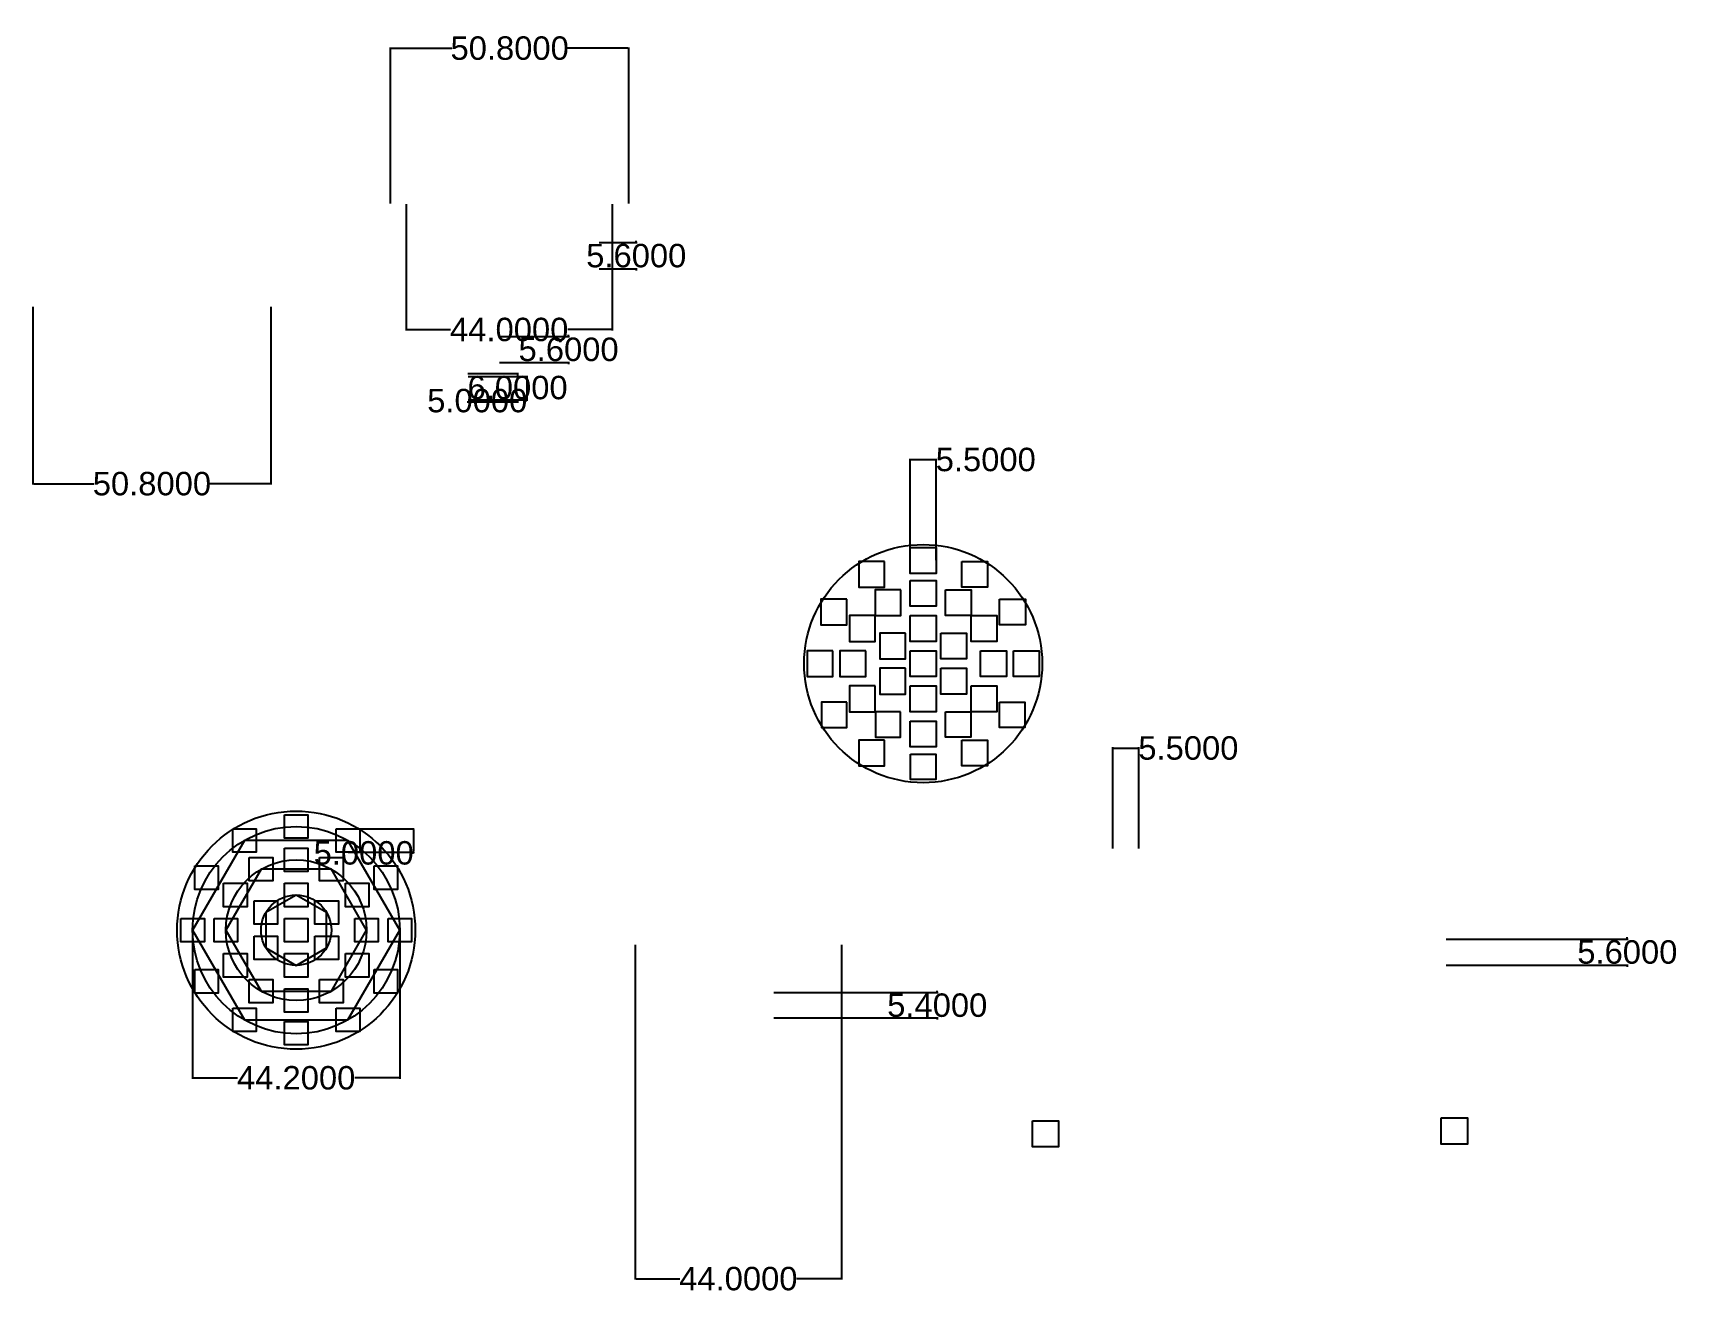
# Model space of a CAD drawing. Header units: millimetres. Extents: x 109 to 460, y 52 to 321.
import ezdxf

# ---------------------------------------------------------------- set-up
doc = ezdxf.new("R2010")
doc.units = ezdxf.units.MM
doc.header["$MEASUREMENT"] = 0
doc.styles.get("Standard").update_dxf_attribs({"font": 'Arial.ttf'})
doc.dimstyles.get("Standard").update_dxf_attribs({"dimtxt": 5, "dimasz": 0.18, "dimexe": 0.18, "dimexo": 0.0625, "dimgap": 0.09, "dimtad": 0, "dimtih": 1, "dimtoh": 1, "dimdec": 4, "dimzin": 0, "dimdsep": 46, "dimtxsty": 'Standard', "dimcen": 0.09, "dimadec": 0, "dimazin": 0, "dimtfac": 1, "dimtdec": 4, "dimtofl": 0, "dimtmove": 0, "dimatfit": 3, "dimfxl": 1, "dimtolj": 1, "dimtzin": 0, "dimarcsym": 0})

# ---------------------------------------------------------------- blocks, each defined once
blk = doc.blocks.new('*D1')
at = {"color": 0, "lineweight": -2, "transparency": 16777216}
for p, q in [((108.94, 262.16), (108.94, 224.21)), ((159.74, 262.16), (159.74, 224.21)), ((109.12, 224.39), (121.97, 224.39)), ((159.56, 224.39), (146.71, 224.39))]:
    blk.add_line(p, q, dxfattribs=at)
at = {"color": 0, "transparency": 16777216}
for points in [[(109.12, 224.42), (109.12, 224.36), (108.94, 224.39)], [(159.56, 224.42), (159.56, 224.36), (159.74, 224.39)]]:
    blk.add_solid(points, dxfattribs=at)
at = {"layer": 'Defpoints', "color": 0, "transparency": 16777216}
for p in [(108.94, 262.22), (159.74, 262.22), (159.74, 224.39)]:
    blk.add_point(p, dxfattribs=at)
at = {"color": 0, "transparency": 16777216, "insert": (134.34, 224.39), "char_height": 5, "attachment_point": 5}
blk.add_mtext('\\A1;50.8000', dxfattribs=at)
blk = doc.blocks.new('*D2')
at = {"color": 0, "lineweight": -2, "transparency": 16777216}
for p, q in [((201.81, 247.28), (214.54, 247.28)), ((214.36, 247.1), (214.36, 242.46)), ((201.84, 242.28), (214.54, 242.28)), ((214.36, 242.1), (214.18, 242.1)), ((214.36, 242.28), (214.36, 242.1))]:
    blk.add_line(p, q, dxfattribs=at)
at = {"color": 0, "transparency": 16777216}
for points in [[(214.33, 247.1), (214.39, 247.1), (214.36, 247.28)], [(214.33, 242.46), (214.39, 242.46), (214.36, 242.28)]]:
    blk.add_solid(points, dxfattribs=at)
at = {"layer": 'Defpoints', "color": 0, "transparency": 16777216}
for p in [(201.75, 247.28), (201.78, 242.28), (214.36, 242.28)]:
    blk.add_point(p, dxfattribs=at)
at = {"color": 0, "transparency": 16777216, "insert": (203.75, 242.1), "char_height": 5, "attachment_point": 5}
blk.add_mtext('\\A1;5.0000', dxfattribs=at)
blk = doc.blocks.new('*D3')
at = {"color": 0, "lineweight": -2, "transparency": 16777216}
for p, q in [((201.74, 247.88), (212.54, 247.88)), ((212.36, 247.7), (212.36, 247.51)), ((212.36, 242.06), (212.36, 242.26)), ((201.63, 241.88), (212.54, 241.88))]:
    blk.add_line(p, q, dxfattribs=at)
at = {"color": 0, "transparency": 16777216}
for points in [[(212.33, 247.7), (212.39, 247.7), (212.36, 247.88)], [(212.33, 242.06), (212.39, 242.06), (212.36, 241.88)]]:
    blk.add_solid(points, dxfattribs=at)
at = {"layer": 'Defpoints', "color": 0, "transparency": 16777216}
for p in [(201.68, 247.88), (201.57, 241.88), (212.36, 241.88)]:
    blk.add_point(p, dxfattribs=at)
at = {"color": 0, "transparency": 16777216, "insert": (212.36, 244.88), "char_height": 5, "attachment_point": 5}
blk.add_mtext('\\A1;6.0000', dxfattribs=at)
blk = doc.blocks.new('*D4')
at = {"color": 0, "lineweight": -2, "transparency": 16777216}
for p, q in [((223.24, 256.01), (223.24, 256.19)), ((208.49, 255.83), (223.42, 255.83)), ((208.49, 250.23), (223.42, 250.23)), ((223.24, 250.05), (223.24, 249.87))]:
    blk.add_line(p, q, dxfattribs=at)
at = {"color": 0, "transparency": 16777216}
for points in [[(223.21, 256.01), (223.27, 256.01), (223.24, 255.83)], [(223.21, 250.05), (223.27, 250.05), (223.24, 250.23)]]:
    blk.add_solid(points, dxfattribs=at)
at = {"layer": 'Defpoints', "color": 0, "transparency": 16777216}
for p in [(208.43, 255.83), (208.43, 250.23), (223.24, 250.23)]:
    blk.add_point(p, dxfattribs=at)
at = {"color": 0, "transparency": 16777216, "insert": (223.24, 253.03), "char_height": 5, "attachment_point": 5}
blk.add_mtext('\\A1;5.6000', dxfattribs=at)
blk = doc.blocks.new('*D5')
at = {"color": 0, "lineweight": -2, "transparency": 16777216}
for p, q in [((188.57, 284.01), (188.57, 257.09)), ((232.57, 284.01), (232.57, 257.09)), ((188.75, 257.27), (198.06, 257.27)), ((232.39, 257.27), (223.07, 257.27))]:
    blk.add_line(p, q, dxfattribs=at)
at = {"color": 0, "transparency": 16777216}
for points in [[(188.75, 257.3), (188.75, 257.24), (188.57, 257.27)], [(232.39, 257.3), (232.39, 257.24), (232.57, 257.27)]]:
    blk.add_solid(points, dxfattribs=at)
at = {"layer": 'Defpoints', "color": 0, "transparency": 16777216}
for p in [(188.57, 284.07), (232.57, 284.07), (232.57, 257.27)]:
    blk.add_point(p, dxfattribs=at)
at = {"color": 0, "transparency": 16777216, "insert": (210.57, 257.27), "char_height": 5, "attachment_point": 5}
blk.add_mtext('\\A1;44.0000', dxfattribs=at)
blk = doc.blocks.new('*D6')
at = {"color": 0, "lineweight": -2, "transparency": 16777216}
for p, q in [((143.02, 129.12), (143.02, 97.49)), ((187.22, 129.12), (187.22, 97.49)), ((143.2, 97.67), (152.62, 97.67)), ((187.04, 97.67), (177.63, 97.67))]:
    blk.add_line(p, q, dxfattribs=at)
at = {"color": 0, "transparency": 16777216}
for points in [[(143.2, 97.7), (143.2, 97.64), (143.02, 97.67)], [(187.04, 97.7), (187.04, 97.64), (187.22, 97.67)]]:
    blk.add_solid(points, dxfattribs=at)
at = {"layer": 'Defpoints', "color": 0, "transparency": 16777216}
for p in [(143.02, 129.18), (187.22, 129.18), (187.22, 97.67)]:
    blk.add_point(p, dxfattribs=at)
at = {"color": 0, "transparency": 16777216, "insert": (165.12, 97.67), "char_height": 5, "attachment_point": 5}
blk.add_mtext('\\A1;44.2000', dxfattribs=at)
blk = doc.blocks.new('*D7')
at = {"color": 0, "lineweight": -2, "transparency": 16777216}
for p, q in [((229.78, 275.82), (237.86, 275.82)), ((237.68, 276), (237.68, 276.18)), ((229.78, 270.22), (237.86, 270.22)), ((237.68, 270.04), (237.68, 269.86))]:
    blk.add_line(p, q, dxfattribs=at)
at = {"color": 0, "transparency": 16777216}
for points in [[(237.65, 276), (237.71, 276), (237.68, 275.82)], [(237.65, 270.04), (237.71, 270.04), (237.68, 270.22)]]:
    blk.add_solid(points, dxfattribs=at)
at = {"layer": 'Defpoints', "color": 0, "transparency": 16777216}
for p in [(229.72, 275.82), (229.72, 270.22), (237.68, 270.22)]:
    blk.add_point(p, dxfattribs=at)
at = {"color": 0, "transparency": 16777216, "insert": (237.68, 273.02), "char_height": 5, "attachment_point": 5}
blk.add_mtext('\\A1;5.6000', dxfattribs=at)
blk = doc.blocks.new('*D8')
at = {"color": 0, "lineweight": -2, "transparency": 16777216}
for p, q in [((176.24, 150.82), (190.3, 150.82)), ((190.12, 150.64), (190.12, 146)), ((176.24, 145.82), (190.3, 145.82)), ((190.12, 145.64), (189.94, 145.64)), ((190.12, 145.82), (190.12, 145.64))]:
    blk.add_line(p, q, dxfattribs=at)
at = {"color": 0, "transparency": 16777216}
for points in [[(190.09, 150.64), (190.15, 150.64), (190.12, 150.82)], [(190.09, 146), (190.15, 146), (190.12, 145.82)]]:
    blk.add_solid(points, dxfattribs=at)
at = {"layer": 'Defpoints', "color": 0, "transparency": 16777216}
for p in [(176.17, 150.82), (176.17, 145.82), (190.12, 145.82)]:
    blk.add_point(p, dxfattribs=at)
at = {"color": 0, "transparency": 16777216, "insert": (179.52, 145.64), "char_height": 5, "attachment_point": 5}
blk.add_mtext('\\A1;5.0000', dxfattribs=at)
blk = doc.blocks.new('*D9')
at = {"color": 0, "lineweight": -2, "transparency": 16777216}
for p, q in [((267.02, 115.86), (302.08, 115.86)), ((301.9, 116.04), (301.9, 116.22)), ((267.02, 110.46), (302.08, 110.46)), ((301.9, 110.28), (301.9, 110.1))]:
    blk.add_line(p, q, dxfattribs=at)
at = {"color": 0, "transparency": 16777216}
for points in [[(301.87, 116.04), (301.93, 116.04), (301.9, 115.86)], [(301.87, 110.28), (301.93, 110.28), (301.9, 110.46)]]:
    blk.add_solid(points, dxfattribs=at)
at = {"layer": 'Defpoints', "color": 0, "transparency": 16777216}
for p in [(266.96, 115.86), (266.96, 110.46), (301.9, 110.46)]:
    blk.add_point(p, dxfattribs=at)
at = {"color": 0, "transparency": 16777216, "insert": (301.9, 113.16), "char_height": 5, "attachment_point": 5}
blk.add_mtext('\\A1;5.4000', dxfattribs=at)
blk = doc.blocks.new('*D10')
at = {"color": 0, "lineweight": -2, "transparency": 16777216}
for p, q in [((185.27, 284.18), (185.27, 317.46)), ((185.45, 317.28), (198.3, 317.28)), ((235.89, 317.28), (223.04, 317.28)), ((236.07, 284.18), (236.07, 317.46))]:
    blk.add_line(p, q, dxfattribs=at)
at = {"color": 0, "transparency": 16777216}
for points in [[(185.45, 317.31), (185.45, 317.25), (185.27, 317.28)], [(235.89, 317.31), (235.89, 317.25), (236.07, 317.28)]]:
    blk.add_solid(points, dxfattribs=at)
at = {"layer": 'Defpoints', "color": 0, "transparency": 16777216}
for p in [(236.07, 317.28), (185.27, 284.12, 3), (236.07, 284.12, -1)]:
    blk.add_point(p, dxfattribs=at)
at = {"color": 0, "transparency": 16777216, "insert": (210.67, 317.28), "char_height": 5, "attachment_point": 5}
blk.add_mtext('\\A1;50.8000', dxfattribs=at)
blk = doc.blocks.new('*D11')
at = {"color": 0, "lineweight": -2, "transparency": 16777216}
for p, q in [((237.46, 126.08), (237.46, 54.66)), ((281.46, 126.08), (281.46, 54.66)), ((237.64, 54.84), (246.96, 54.84)), ((281.28, 54.84), (271.97, 54.84))]:
    blk.add_line(p, q, dxfattribs=at)
at = {"color": 0, "transparency": 16777216}
for points in [[(237.64, 54.87), (237.64, 54.81), (237.46, 54.84)], [(281.28, 54.87), (281.28, 54.81), (281.46, 54.84)]]:
    blk.add_solid(points, dxfattribs=at)
at = {"layer": 'Defpoints', "color": 0, "transparency": 16777216}
for p in [(237.46, 126.15), (281.46, 126.15), (281.46, 54.84)]:
    blk.add_point(p, dxfattribs=at)
at = {"color": 0, "transparency": 16777216, "insert": (259.46, 54.84), "char_height": 5, "attachment_point": 5}
blk.add_mtext('\\A1;44.0000', dxfattribs=at)
blk = doc.blocks.new('*D12')
at = {"color": 0, "lineweight": -2, "transparency": 16777216}
for p, q in [((339.38, 146.57), (339.38, 168.19)), ((339.56, 168.01), (344.7, 168.01)), ((344.88, 146.57), (344.88, 168.19)), ((344.88, 168.01), (345.06, 168.01))]:
    blk.add_line(p, q, dxfattribs=at)
at = {"color": 0, "transparency": 16777216}
for points in [[(339.56, 168.04), (339.56, 167.98), (339.38, 168.01)], [(344.7, 168.04), (344.7, 167.98), (344.88, 168.01)]]:
    blk.add_solid(points, dxfattribs=at)
at = {"layer": 'Defpoints', "color": 0, "transparency": 16777216}
for p in [(344.88, 168.01), (339.38, 146.5), (344.88, 146.5)]:
    blk.add_point(p, dxfattribs=at)
at = {"color": 0, "transparency": 16777216, "insert": (355.48, 168.01), "char_height": 5, "attachment_point": 5}
blk.add_mtext('\\A1;5.5000', dxfattribs=at)
blk = doc.blocks.new('*D13')
at = {"color": 0, "lineweight": -2, "transparency": 16777216}
for p, q in [((296.14, 208.09), (296.14, 229.72)), ((296.32, 229.54), (301.46, 229.54)), ((301.64, 208.09), (301.64, 229.72)), ((301.64, 229.54), (301.82, 229.54))]:
    blk.add_line(p, q, dxfattribs=at)
at = {"color": 0, "transparency": 16777216}
for points in [[(296.32, 229.57), (296.32, 229.51), (296.14, 229.54)], [(301.46, 229.57), (301.46, 229.51), (301.64, 229.54)]]:
    blk.add_solid(points, dxfattribs=at)
at = {"layer": 'Defpoints', "color": 0, "transparency": 16777216}
for p in [(301.64, 229.54), (296.14, 208.03), (301.64, 208.03)]:
    blk.add_point(p, dxfattribs=at)
at = {"color": 0, "transparency": 16777216, "insert": (312.25, 229.54), "char_height": 5, "attachment_point": 5}
blk.add_mtext('\\A1;5.5000', dxfattribs=at)
blk = doc.blocks.new('*D14')
at = {"color": 0, "lineweight": -2, "transparency": 16777216}
for p, q in [((410.48, 127.3), (449.32, 127.3)), ((449.14, 127.48), (449.14, 127.66)), ((410.48, 121.7), (449.32, 121.7)), ((449.14, 121.52), (449.14, 121.34))]:
    blk.add_line(p, q, dxfattribs=at)
at = {"color": 0, "transparency": 16777216}
for points in [[(449.11, 127.48), (449.17, 127.48), (449.14, 127.3)], [(449.11, 121.52), (449.17, 121.52), (449.14, 121.7)]]:
    blk.add_solid(points, dxfattribs=at)
at = {"layer": 'Defpoints', "color": 0, "transparency": 16777216}
for p in [(410.42, 127.3, -2), (410.42, 121.7, -0.5), (449.14, 121.7)]:
    blk.add_point(p, dxfattribs=at)
at = {"color": 0, "transparency": 16777216, "insert": (449.14, 124.5), "char_height": 5, "attachment_point": 5}
blk.add_mtext('\\A1;5.6000', dxfattribs=at)

msp = doc.modelspace()

# ---------------------------------------------------------------- linework, layer by layer
for points in [[(296.14365, 210.78144), (301.64365, 210.78144), (301.64365, 205.28144), (296.14365, 205.28144)], [(290.64365, 207.834), (285.14365, 207.834), (285.14365, 202.334), (290.64365, 202.334)], [(307.14365, 207.834), (312.64365, 207.834), (312.64365, 202.334), (307.14365, 202.334)], [(296.14365, 203.78144), (301.64365, 203.78144), (301.64365, 198.28144), (296.14365, 198.28144)], [(294.14365, 201.77182), (288.64365, 201.77182), (288.64365, 196.27182), (294.14365, 196.27182)], [(303.64365, 201.77182), (309.14365, 201.77182), (309.14365, 196.27182), (303.64365, 196.27182)], [(282.59109, 199.78144), (277.09109, 199.78144), (277.09109, 194.28144), (282.59109, 194.28144)], [(315.19621, 199.78144), (320.69621, 199.78144), (320.69621, 194.28144), (315.19621, 194.28144)], [(288.65327, 196.28144), (283.15327, 196.28144), (283.15327, 190.78144), (288.65327, 190.78144)], [(296.14365, 196.28144), (301.64365, 196.28144), (301.64365, 190.78144), (296.14365, 190.78144)], [(309.13403, 196.28144), (314.63403, 196.28144), (314.63403, 190.78144), (309.13403, 190.78144)], [(295.14846, 192.53144), (289.64846, 192.53144), (289.64846, 187.03144), (295.14846, 187.03144)], [(302.63884, 192.53144), (308.13884, 192.53144), (308.13884, 187.03144), (302.63884, 187.03144)], [(279.64365, 188.78144), (274.14365, 188.78144), (274.14365, 183.28144), (279.64365, 183.28144)], [(286.64365, 188.78144), (281.14365, 188.78144), (281.14365, 183.28144), (286.64365, 183.28144)], [(296.14365, 188.78144), (301.64365, 188.78144), (301.64365, 183.28144), (296.14365, 183.28144)], [(311.14365, 188.78144), (316.64365, 188.78144), (316.64365, 183.28144), (311.14365, 183.28144)], [(318.14365, 188.78144), (323.64365, 188.78144), (323.64365, 183.28144), (318.14365, 183.28144)], [(295.14846, 185.03144), (289.64846, 185.03144), (289.64846, 179.53144), (295.14846, 179.53144)], [(302.63884, 185.03144), (308.13884, 185.03144), (308.13884, 179.53144), (302.63884, 179.53144)], [(288.65148, 181.28453), (283.15148, 181.28453), (283.15148, 175.78453), (288.65148, 175.78453)], [(288.65148, 181.28453), (283.15148, 181.28453), (283.15148, 175.78453), (288.65148, 175.78453)], [(296.14365, 181.28144), (301.64365, 181.28144), (301.64365, 175.78144), (296.14365, 175.78144)], [(309.13581, 181.28453), (314.63581, 181.28453), (314.63581, 175.78453), (309.13581, 175.78453)], [(309.13581, 181.28453), (314.63581, 181.28453), (314.63581, 175.78453), (309.13581, 175.78453)], [(282.59109, 177.81804), (277.19109, 177.81804), (277.19109, 172.41804), (282.59109, 172.41804)], [(294.09365, 175.74106), (288.69365, 175.74106), (288.69365, 170.34106), (294.09365, 170.34106)], [(303.69365, 175.74106), (309.09365, 175.74106), (309.09365, 170.34106), (303.69365, 170.34106)], [(315.19621, 177.81804), (320.59621, 177.81804), (320.59621, 172.41804), (315.19621, 172.41804)], [(296.14365, 173.78144), (301.64365, 173.78144), (301.64365, 168.28144), (296.14365, 168.28144)], [(290.64365, 169.72888), (285.14365, 169.72888), (285.14365, 164.22888), (290.64365, 164.22888)], [(307.14365, 169.72888), (312.64365, 169.72888), (312.64365, 164.22888), (307.14365, 164.22888)], [(296.19365, 166.73144), (301.59365, 166.73144), (301.59365, 161.33144), (296.19365, 161.33144)], [(151.57379, 150.8225), (156.57379, 150.8225), (156.57379, 145.8225), (151.57379, 145.8225)], [(162.62379, 153.78333), (167.62379, 153.78333), (167.62379, 148.78333), (162.62379, 148.78333)], [(173.67379, 150.8225), (178.67379, 150.8225), (178.67379, 145.8225), (173.67379, 145.8225)], [(154.07379, 148.3225), (143.02379, 129.18333), (154.07379, 110.04417), (176.17379, 110.04417), (187.22379, 129.18333), (176.17379, 148.3225)], [(155.12379, 144.67372), (160.12379, 144.67372), (160.12379, 139.67372), (155.12379, 139.67372)], [(162.62379, 146.68333), (167.62379, 146.68333), (167.62379, 141.68333), (162.62379, 141.68333)], [(170.12379, 144.67372), (175.12379, 144.67372), (175.12379, 139.67372), (170.12379, 139.67372)], [(143.48463, 142.87519), (148.48463, 142.87519), (148.48463, 137.87519), (143.48463, 137.87519)], [(157.62379, 142.17372), (150.12379, 129.18333), (157.62379, 116.19295), (172.62379, 116.19295), (180.12379, 129.18333), (172.62379, 142.17372)], [(181.76295, 142.87519), (186.76295, 142.87519), (186.76295, 137.87519), (181.76295, 137.87519)], [(149.63341, 139.18333), (154.63341, 139.18333), (154.63341, 134.18333), (149.63341, 134.18333)], [(162.62379, 139.18333), (167.62379, 139.18333), (167.62379, 134.18333), (162.62379, 134.18333)], [(175.61417, 139.18333), (180.61417, 139.18333), (180.61417, 134.18333), (175.61417, 134.18333)], [(156.1286, 135.43333), (161.1286, 135.43333), (161.1286, 130.43333), (156.1286, 130.43333)], [(165.12379, 136.68333), (158.6286, 132.93333), (158.6286, 125.43333), (165.12379, 121.68333), (171.61898, 125.43333), (171.61898, 132.93333)], [(169.11898, 135.43333), (174.11898, 135.43333), (174.11898, 130.43333), (169.11898, 130.43333)], [(140.52379, 131.68333), (145.52379, 131.68333), (145.52379, 126.68333), (140.52379, 126.68333)], [(147.62379, 131.68333), (152.62379, 131.68333), (152.62379, 126.68333), (147.62379, 126.68333)], [(162.62379, 131.68333), (167.62379, 131.68333), (167.62379, 126.68333), (162.62379, 126.68333)], [(177.62379, 131.68333), (182.62379, 131.68333), (182.62379, 126.68333), (177.62379, 126.68333)], [(184.72379, 131.68333), (189.72379, 131.68333), (189.72379, 126.68333), (184.72379, 126.68333)], [(156.1286, 127.93333), (161.1286, 127.93333), (161.1286, 122.93333), (156.1286, 122.93333)], [(169.11898, 127.93333), (174.11898, 127.93333), (174.11898, 122.93333), (169.11898, 122.93333)], [(149.63341, 124.18333), (154.63341, 124.18333), (154.63341, 119.18333), (149.63341, 119.18333)], [(162.62379, 124.18333), (167.62379, 124.18333), (167.62379, 119.18333), (162.62379, 119.18333)], [(175.61417, 124.18333), (180.61417, 124.18333), (180.61417, 119.18333), (175.61417, 119.18333)], [(143.48463, 120.77519), (148.48463, 120.77519), (148.48463, 115.77519), (143.48463, 115.77519)], [(181.76295, 120.77519), (186.76295, 120.77519), (186.76295, 115.77519), (181.76295, 115.77519)], [(155.12379, 118.69295), (160.12379, 118.69295), (160.12379, 113.69295), (155.12379, 113.69295)], [(162.62379, 116.68333), (167.62379, 116.68333), (167.62379, 111.68333), (162.62379, 111.68333)], [(170.12379, 118.69295), (175.12379, 118.69295), (175.12379, 113.69295), (170.12379, 113.69295)], [(151.57379, 112.54417), (156.57379, 112.54417), (156.57379, 107.54417), (151.57379, 107.54417)], [(173.67379, 112.54417), (178.67379, 112.54417), (178.67379, 107.54417), (173.67379, 107.54417)], [(162.62379, 109.72519), (167.62379, 109.72519), (167.62379, 104.72519), (162.62379, 104.72519)], [(322.23848, 88.49082), (327.73848, 88.49082), (327.73848, 82.99082), (322.23848, 82.99082)], [(409.45448, 89.17935), (415.05448, 89.17935), (415.05448, 83.57935), (409.45448, 83.57935)]]:
    msp.add_lwpolyline(points, close=True)
for centre, radius in [((298.89365, 186.03144), 25.4), ((165.12379, 129.18333), 25.4), ((165.12379, 129.18333), 22.1), ((165.12379, 129.18333), 15), ((165.12379, 129.18333), 7.5)]:
    msp.add_circle(centre, radius)

# ---------------------------------------------------------------- dimensions: what is measured, and where the dimension line sits
for base, p1, p2, angle, picture, middle in [((236.06828, 317.27748), (185.26828, 284.12168, 3), (236.06828, 284.12168, -1), 180, '*D10', (210.66828, 317.27748)), ((237.68414, 270.22168), (229.72084, 275.82168), (229.71665, 270.22168), 90, '*D7', (237.68414, 273.02168)), ((223.23705, 250.23455), (208.42919, 255.83455), (208.42919, 250.23455), 90, '*D4', (223.23705, 253.03455)), ((214.35905, 242.28462), (201.74817, 247.28462), (201.77791, 242.28462), 90, '*D2', (203.75481, 242.10462)), ((212.36011, 241.88462), (201.67791, 247.88462), (201.56613, 241.88462), 90, '*D3', (212.36011, 244.88462)), ((190.12491, 145.8225), (176.17379, 150.8225), (176.17379, 145.8225), 90, '*D8', (179.52067, 145.6425)), ((449.14003, 121.70333), (410.41514, 127.30333, -2), (410.41514, 121.70333, -0.5), 90, '*D14', (449.14003, 124.50333)), ((301.89884, 110.4565), (266.96131, 115.8565), (266.96131, 110.4565), 90, '*D9', (301.89884, 113.1565))]:
    dim = msp.add_linear_dim(base=base, p1=p1, p2=p2, angle=angle, dimstyle='Standard')
    dim.commit()
    dim.dimension.update_dxf_attribs({"geometry": picture, "text_midpoint": middle})
for base, p1, p2, picture, middle in [((232.56828, 257.27392), (188.56828, 284.06946), (232.56828, 284.06946), '*D5', (210.56828, 257.27392)), ((159.73785, 224.38664), (108.93785, 262.21944), (159.73785, 262.21944), '*D1', (134.33785, 224.38664)), ((301.64365, 229.54165), (296.14365, 208.03144), (301.64365, 208.03144), '*D13', (312.24789, 229.54165)), ((344.87592, 168.01355), (339.37592, 146.50333), (344.87592, 146.50333), '*D12', (355.48016, 168.01355)), ((187.22379, 97.67222), (143.02379, 129.18333), (187.22379, 129.18333), '*D6', (165.12379, 97.67222)), ((281.46131, 54.84351), (237.46131, 126.14688), (281.46131, 126.14688), '*D11', (259.46131, 54.84351))]:
    dim = msp.add_linear_dim(base=base, p1=p1, p2=p2, dimstyle='Standard')
    dim.commit()
    dim.dimension.update_dxf_attribs({"geometry": picture, "text_midpoint": middle})

doc.saveas('drawing.dxf')
